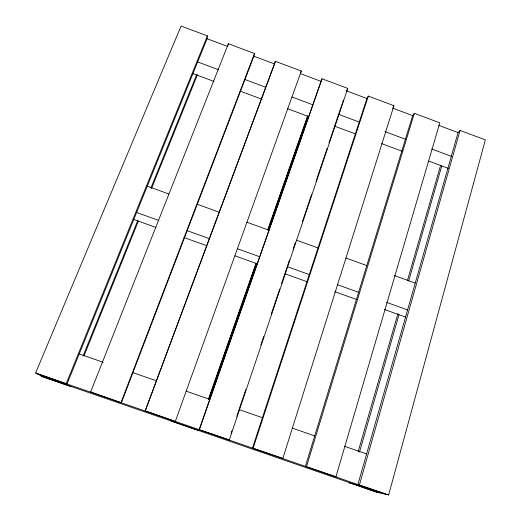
<?xml version="1.0" encoding="UTF-8"?>
<svg xmlns="http://www.w3.org/2000/svg" width="521" height="521" viewBox="0 0 521 521"><rect width="100%" height="100%" fill="white"/><g stroke="black" fill="none" stroke-linecap="round" stroke-linejoin="round"><path stroke-width="0.78" d="M35.643 372.938L67.046 384.016L207.097 38.743L207.391 35.89L181.08 26.05L35.643 372.938L42.559 376.787L71.527 386.797L70.81 386.354M228.146 45.138L228.367 43.738L254.502 53.52L253.877 56.235L121.386 402.792L90.661 391.955L228.367 43.738M171.07 420.994L197.824 430.235M388.653 494.95L485.357 139.882L460.089 130.426L458.063 132.575L357.894 484.53L388.653 494.95L376.924 492.319L349.207 482.739L350.6 483.026M359.425 484.849L460.089 130.426M275.342 61.315L145.248 410.822L175.31 421.43L301.294 71.025L275.342 61.315L274.574 63.972L253.877 56.235M358.214 451.46L397.855 313.811M407.539 280.181L440.642 165.216M359.503 452.059L398.982 314.704M408.666 281.001L441.749 165.919M335.954 476.735L439.802 122.839L414.364 113.324L412.652 115.597L305.378 466.38L335.954 476.735L334.606 476.481M306.498 466.555L414.364 113.324M282.844 458.382L393.941 105.685L368.334 96.098L366.934 98.502L252.464 448.093L282.844 458.382L281.913 458.272M253.16 448.119L368.334 96.098M231.116 433.094L231.884 430.815M236.742 416.403L239.048 409.571L262.415 417.705M239.308 408.803L245.782 389.597M260.813 345.026L263.665 336.573M271.174 314.293L279.725 288.934M281.542 283.554L286.98 267.416M289.546 259.81L287.24 266.648L309.279 274.574M293.134 249.175L295.44 242.337M302.447 221.549L311.551 194.561M315.967 181.451L327.149 148.29M328.972 142.891L338.591 114.359L359.223 122.038M338.845 113.604L342.167 103.751M342.681 102.233L343.45 99.96M229.325 439.88L347.774 88.414L321.991 78.769L199.139 429.662L229.325 439.88L228.817 439.919M199.413 429.545L321.991 78.769M208.582 398.884L256.13 263.053M267.95 229.286L307.703 115.708M208.563 399.548L256.195 263.437M267.853 230.126L307.722 116.196L287.312 108.622M301.294 71.025L300.35 73.611L320.903 81.296M266.166 86.564L274.293 64.721M121.041 402.459L254.502 53.52M83.106 355.902L137.635 220.871M150.947 187.899L196.56 74.952M83.998 355.882L138.462 220.911M151.539 188.491L197.485 74.633M66.258 383.521L207.391 35.89M346.83 90.257L347.774 88.414M393.153 106.844L393.941 105.685M36.678 373.518L386.901 494.559M41.621 376.266L378.526 492.677M79.244 353.954L103.151 362.271M132.92 372.632L156.639 380.89M186.186 391.173L209.729 399.366M292.261 428.093L314.704 435.908M344.348 446.223L366.595 453.967M136.619 212.49L158.391 220.318M187.189 230.673L209.546 238.716M237.394 248.725L259.595 256.71M337.484 284.72L358.611 292.314M386.615 302.382L407.591 309.923M133.851 219.517L155.89 227.43M184.043 237.537L206.87 245.73M234.997 255.831L257.719 263.991M285.208 273.857L307.351 281.809M334.84 291.675L356.983 299.627M384.472 309.494L405.696 317.113M147.287 186.186L168.811 193.975M197.283 204.271L219.387 212.268M246.921 222.233L268.869 230.171M296.208 240.057L317.999 247.944M345.892 258.032L366.784 265.586M394.475 275.609L415.224 283.111M192.809 73.559L214.105 81.465M240.044 91.084L262.167 99.296M334.371 126.082L355.693 133.995M381.587 143.601L402.147 151.227M428.803 161.119L448.438 168.4M197.68 61.947L218.742 69.781M244.974 79.537L265.886 87.313L145.248 410.822M291.942 97.01L312.711 104.734M384.928 131.598L405.423 139.218M431.714 148.999L451.316 156.293M207.097 38.743L227.924 46.532M346.511 90.869L366.934 98.502M392.365 108.01L412.652 115.597M438.662 125.32L458.063 132.575M90.661 391.955L91.253 392.378"/></g></svg>
